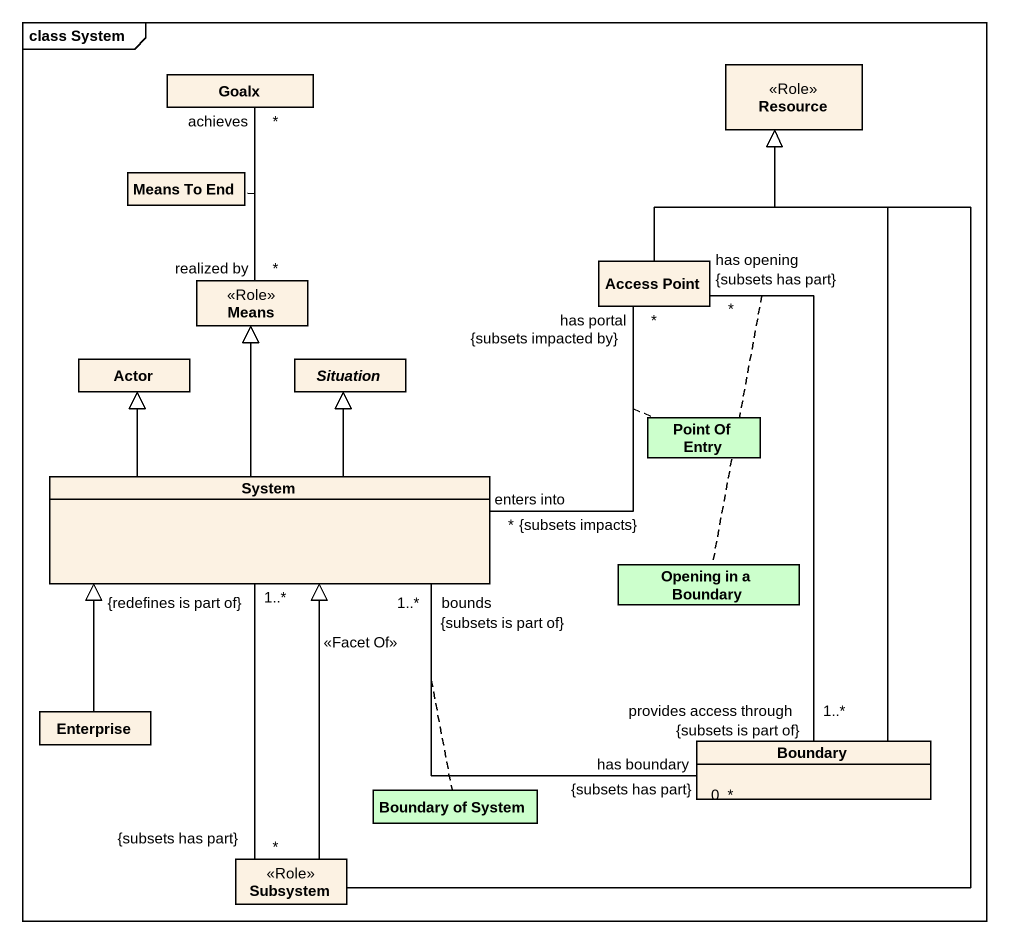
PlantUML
@startuml
mainframe class System
hide circle
hide empty members
class Goalx
class Resource <<Role>>
class "Means To End" as Means_To_End
class Means <<Role>>
class "Access Point" as Access_Point
class "Actor" as Actor_
abstract class Situation
class System
class "Point Of Entry" as Point_Of_Entry #CCFFCC
class "Opening in a Boundary" as Opening_in_a_Boundary #CCFFCC
class Enterprise
class "Boundary of System" as Boundary_of_System #CCFFCC
class "Boundary" as Boundary_
class Subsystem <<Role>>
Means "realized by\n*" -up- "achieves\n*" Goalx
(Means, Goalx) .. Means_To_End
Access_Point -up-|> Resource
Access_Point "has portal\n*\n{subsets impacted by}" -- "enters into\n*\n{subsets impacts}" System
(Access_Point, System) .. Point_Of_Entry
Access_Point "has opening\n*\n{subsets has part}" -- "provides access through\n1..*\n{subsets is part of}" Boundary_
(Access_Point, Boundary_) .. Opening_in_a_Boundary
System -up-|> Means
System -up-|> Actor_
System -up-|> Situation
System "bounds\n1..*\n{subsets is part of}" -right- "has boundary\n0..*\n{subsets has part}" Boundary_
(System, Boundary_) .. Boundary_of_System
Enterprise -up-|> System
Boundary_ -up-|> Resource
Subsystem -up-|> Resource
Subsystem -up-|> System : <<Facet Of>>
Subsystem "*\n{subsets has part}" -up- "1..*\n{redefines is part of}" System
@enduml
